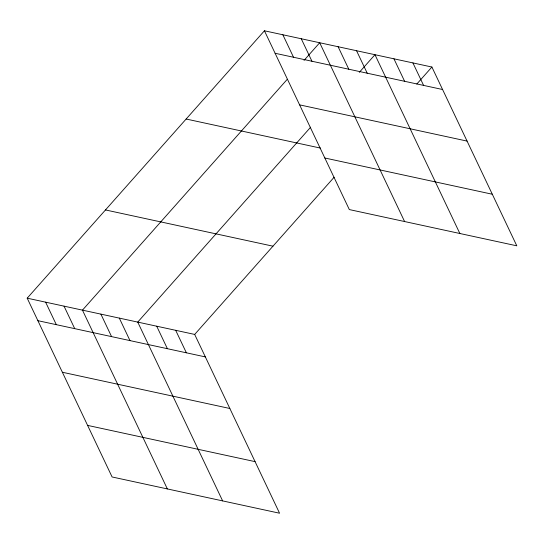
<?xml version="1.0" encoding="UTF-8"?>
<svg xmlns="http://www.w3.org/2000/svg" width="544" height="544" viewBox="0 0 544 544"><rect width="100%" height="100%" fill="white"/><g stroke="black" fill="none" stroke-linecap="round" stroke-linejoin="round"><path stroke-width="0.82" d="M27.2 298.18L194.677 334.424L279.568 513.216L112.098 476.972L27.2 298.18L264.432 30.784L431.902 67.028L516.8 245.82L349.323 209.576L264.432 30.784M287.266 79.302L82.464 310.141L167.362 488.934M304.042 60.391L319.695 42.745L404.593 221.537M310.658 127.187L137.734 322.102L222.632 500.895M359.305 72.352L374.966 54.706L459.857 233.498M194.677 334.424L334.152 177.215M416.806 84.041L431.902 67.028M275.108 53.271L442.585 89.515M299.601 104.856L467.072 141.093M186.143 119.027L320.606 148.124M324.836 157.998L492.306 194.235M105.488 209.943L272.959 246.18M37.876 320.674L205.353 356.912M62.37 372.252L229.847 408.49M87.604 425.394L255.082 461.638M412.923 62.92L423.599 85.408M393.944 58.813L404.62 81.301M356.538 50.714L367.22 73.209M338.116 46.73L348.799 69.217M301.274 38.76L311.95 61.248M282.853 34.768L293.529 57.263M175.692 330.317L186.374 352.804M156.713 326.21L167.389 348.697M119.313 318.118L129.989 340.605M100.892 314.126L111.568 336.62M64.042 306.156L74.725 328.644M45.621 302.172L56.304 324.659"/></g></svg>
